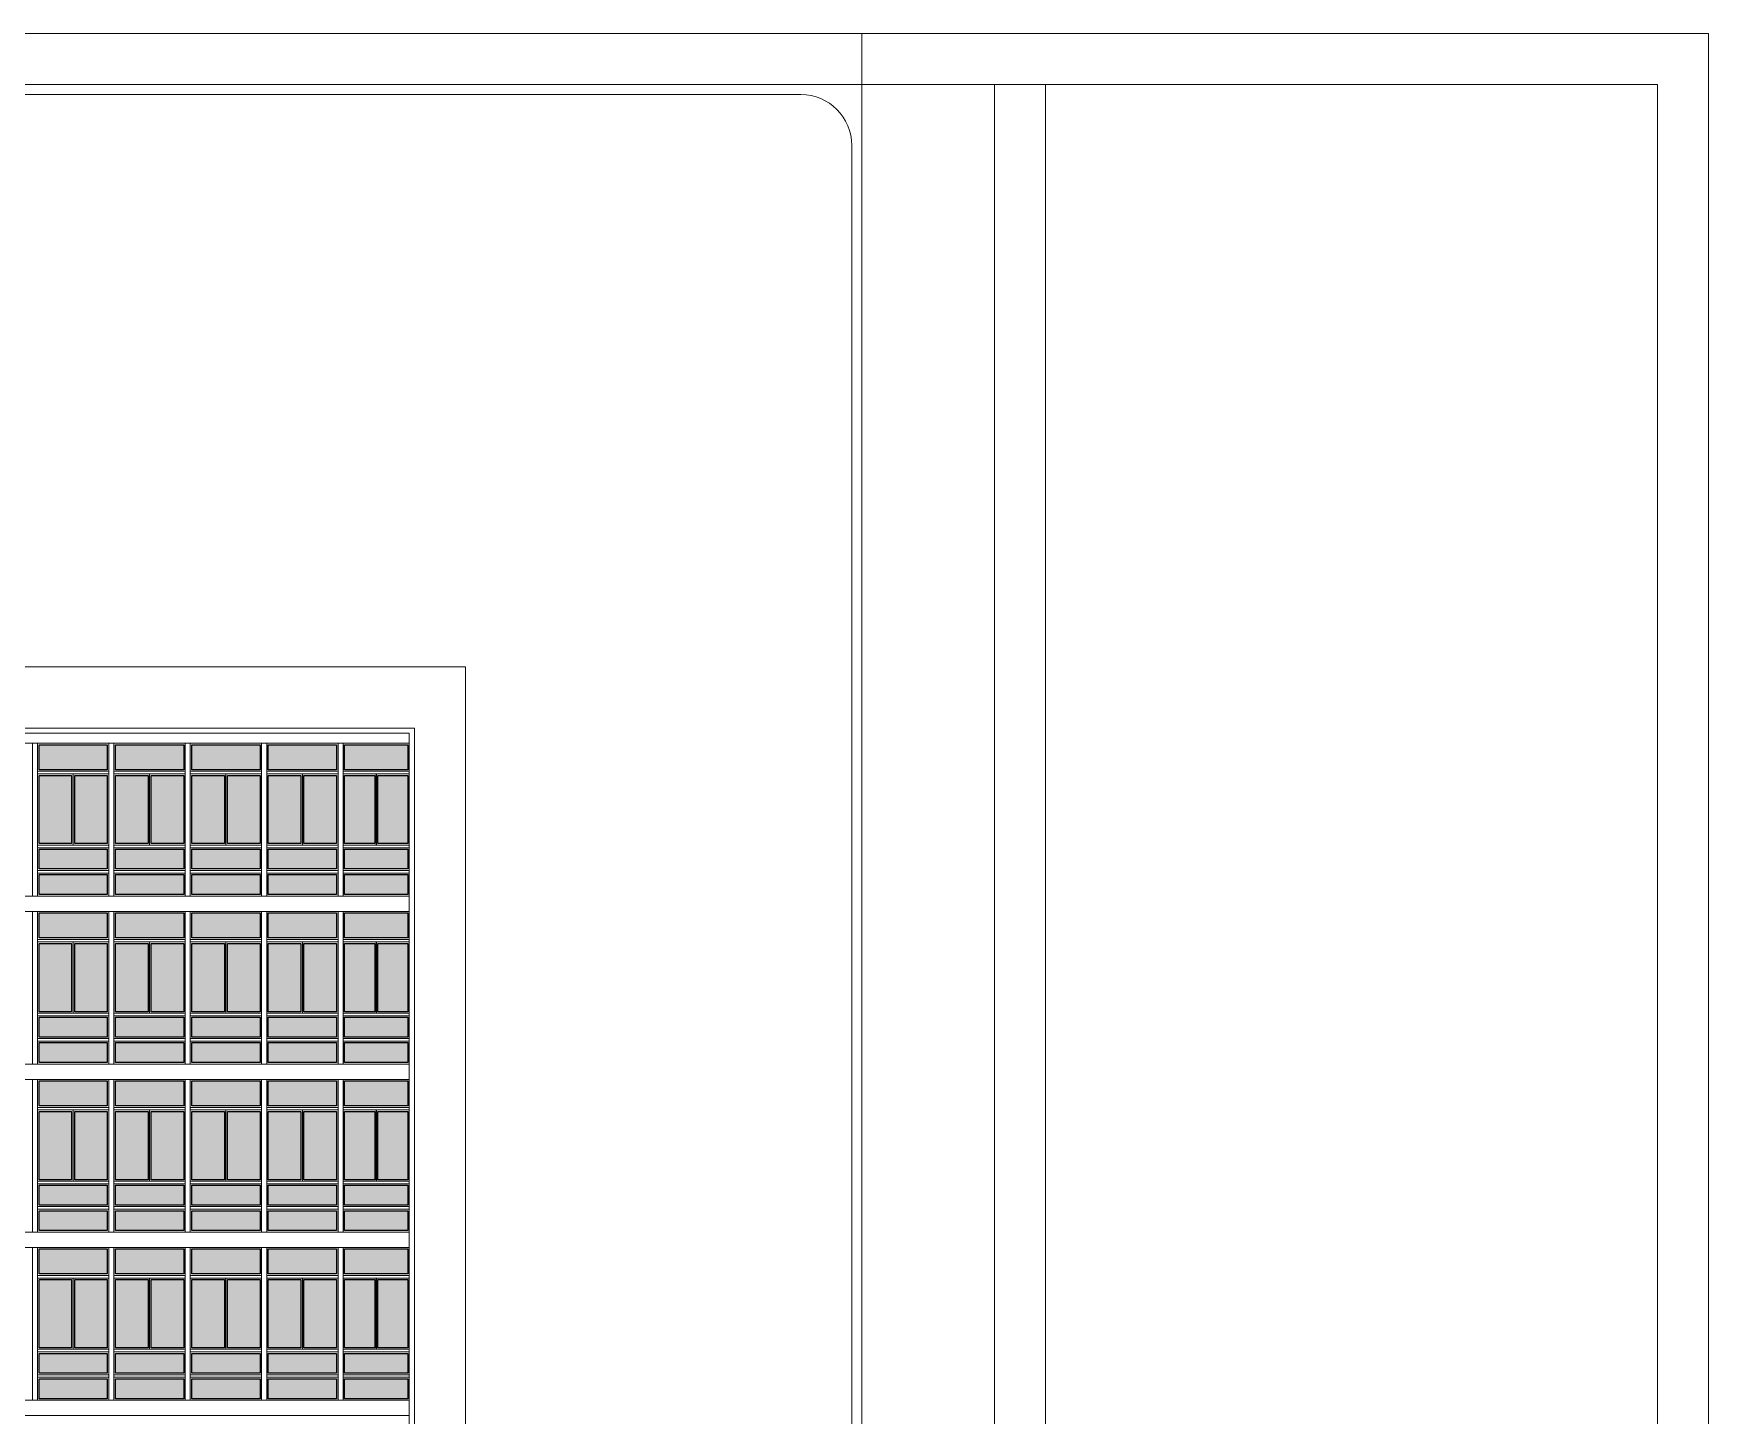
# Model space of a CAD drawing. Header units: millimetres. Extents: x 521 to 1055, y 261 to 520.
# Drawn here: x 884.47 to 917.36, y 318.18 to 345.32 of the extents above; entities that cross this region are included whole.
import ezdxf

# ---------------------------------------------------------------- set-up
doc = ezdxf.new("R2010")
doc.units = ezdxf.units.MM
doc.linetypes.add('CONTINU', pattern=[0])
doc.layers.add('0.1', color=8, linetype='Continuous', lineweight=13)

msp = doc.modelspace()

# ---------------------------------------------------------------- hatches: boundary and pattern name
at = {"layer": '0.1', "linetype": 'CONTINU', "lineweight": -2}
h = msp.add_hatch(color=9, dxfattribs=at)
h.paths.add_polyline_path([(885.91903, 331.35219), (884.57903, 331.35219), (884.57903, 330.8623), (885.91903, 330.8623)])
h.paths.add_polyline_path([(887.41903, 331.35219), (886.07903, 331.35219), (886.07903, 330.8623), (887.41903, 330.8623)])
h.paths.add_polyline_path([(888.91903, 331.35219), (887.57903, 331.35219), (887.57903, 330.8623), (888.91903, 330.8623)])
h.paths.add_polyline_path([(890.41903, 331.35219), (889.07903, 331.35219), (889.07903, 330.8623), (890.41903, 330.8623)])
h.paths.add_polyline_path([(891.81903, 331.35219), (890.57903, 331.35219), (890.57903, 330.8623), (891.81903, 330.8623)])
h.paths.add_polyline_path([(891.81903, 330.75238), (891.22903, 330.75238), (891.22903, 329.41219), (891.81903, 329.41219)])
h.paths.add_polyline_path([(891.16903, 330.75238), (890.57903, 330.75238), (890.57903, 329.41219), (891.16903, 329.41219)])
h.paths.add_polyline_path([(890.41903, 330.75238), (889.77903, 330.75238), (889.77903, 329.41219), (890.41903, 329.41219)])
h.paths.add_polyline_path([(889.71903, 330.75238), (889.07903, 330.75238), (889.07903, 329.41219), (889.71903, 329.41219)])
h.paths.add_polyline_path([(888.91903, 330.75238), (888.27903, 330.75238), (888.27903, 329.41219), (888.91903, 329.41219)])
h.paths.add_polyline_path([(888.21903, 330.75238), (887.57903, 330.75238), (887.57903, 329.41219), (888.21903, 329.41219)])
h.paths.add_polyline_path([(887.41903, 330.75238), (886.77903, 330.75238), (886.77903, 329.41219), (887.41903, 329.41219)])
h.paths.add_polyline_path([(886.71903, 330.75238), (886.07903, 330.75238), (886.07903, 329.41219), (886.71903, 329.41219)])
h.paths.add_polyline_path([(885.91903, 330.75238), (885.27903, 330.75238), (885.27903, 329.41219), (885.91903, 329.41219)])
h.paths.add_polyline_path([(885.21903, 330.75238), (884.57903, 330.75238), (884.57903, 329.41219), (885.21903, 329.41219)])
h.paths.add_polyline_path([(885.91903, 329.30277), (884.57903, 329.30277), (884.57903, 328.91414), (885.91903, 328.91414)])
h.paths.add_polyline_path([(885.91903, 328.80414), (884.57903, 328.80414), (884.57903, 328.41219), (885.91903, 328.41219)])
h.paths.add_polyline_path([(887.41903, 328.80414), (886.07903, 328.80414), (886.07903, 328.41219), (887.41903, 328.41219)])
h.paths.add_polyline_path([(887.41903, 329.30277), (886.07903, 329.30277), (886.07903, 328.91414), (887.41903, 328.91414)])
h.paths.add_polyline_path([(888.91903, 329.30277), (887.57903, 329.30277), (887.57903, 328.91414), (888.91903, 328.91414)])
h.paths.add_polyline_path([(888.91903, 328.80414), (887.57903, 328.80414), (887.57903, 328.41219), (888.91903, 328.41219)])
h.paths.add_polyline_path([(890.41903, 328.80414), (889.07903, 328.80414), (889.07903, 328.41219), (890.41903, 328.41219)])
h.paths.add_polyline_path([(890.41903, 329.30277), (889.07903, 329.30277), (889.07903, 328.91414), (890.41903, 328.91414)])
h.paths.add_polyline_path([(891.81903, 329.30277), (890.57903, 329.30277), (890.57903, 328.91414), (891.81903, 328.91414)])
h.paths.add_polyline_path([(891.81903, 328.80414), (890.57903, 328.80414), (890.57903, 328.41219), (891.81903, 328.41219)])
h = msp.add_hatch(color=9, dxfattribs=at)
h.paths.add_polyline_path([(885.91903, 328.05219), (884.57903, 328.05219), (884.57903, 327.5623), (885.91903, 327.5623)])
h.paths.add_polyline_path([(887.41903, 328.05219), (886.07903, 328.05219), (886.07903, 327.5623), (887.41903, 327.5623)])
h.paths.add_polyline_path([(888.91903, 328.05219), (887.57903, 328.05219), (887.57903, 327.5623), (888.91903, 327.5623)])
h.paths.add_polyline_path([(890.41903, 328.05219), (889.07903, 328.05219), (889.07903, 327.5623), (890.41903, 327.5623)])
h.paths.add_polyline_path([(891.81903, 328.05219), (890.57903, 328.05219), (890.57903, 327.5623), (891.81903, 327.5623)])
h.paths.add_polyline_path([(891.81903, 327.45238), (891.22903, 327.45238), (891.22903, 326.11219), (891.81903, 326.11219)])
h.paths.add_polyline_path([(891.16903, 327.45238), (890.57903, 327.45238), (890.57903, 326.11219), (891.16903, 326.11219)])
h.paths.add_polyline_path([(890.41903, 327.45238), (889.77903, 327.45238), (889.77903, 326.11219), (890.41903, 326.11219)])
h.paths.add_polyline_path([(889.71903, 327.45238), (889.07903, 327.45238), (889.07903, 326.11219), (889.71903, 326.11219)])
h.paths.add_polyline_path([(888.91903, 327.45238), (888.27903, 327.45238), (888.27903, 326.11219), (888.91903, 326.11219)])
h.paths.add_polyline_path([(888.21903, 327.45238), (887.57903, 327.45238), (887.57903, 326.11219), (888.21903, 326.11219)])
h.paths.add_polyline_path([(887.41903, 327.45238), (886.77903, 327.45238), (886.77903, 326.11219), (887.41903, 326.11219)])
h.paths.add_polyline_path([(886.71903, 327.45238), (886.07903, 327.45238), (886.07903, 326.11219), (886.71903, 326.11219)])
h.paths.add_polyline_path([(885.91903, 327.45238), (885.27903, 327.45238), (885.27903, 326.11219), (885.91903, 326.11219)])
h.paths.add_polyline_path([(885.21903, 327.45238), (884.57903, 327.45238), (884.57903, 326.11219), (885.21903, 326.11219)])
h.paths.add_polyline_path([(885.91903, 326.00277), (884.57903, 326.00277), (884.57903, 325.61414), (885.91903, 325.61414)])
h.paths.add_polyline_path([(885.91903, 325.50414), (884.57903, 325.50414), (884.57903, 325.11219), (885.91903, 325.11219)])
h.paths.add_polyline_path([(887.41903, 325.50414), (886.07903, 325.50414), (886.07903, 325.11219), (887.41903, 325.11219)])
h.paths.add_polyline_path([(887.41903, 326.00277), (886.07903, 326.00277), (886.07903, 325.61414), (887.41903, 325.61414)])
h.paths.add_polyline_path([(888.91903, 326.00277), (887.57903, 326.00277), (887.57903, 325.61414), (888.91903, 325.61414)])
h.paths.add_polyline_path([(888.91903, 325.50414), (887.57903, 325.50414), (887.57903, 325.11219), (888.91903, 325.11219)])
h.paths.add_polyline_path([(890.41903, 325.50414), (889.07903, 325.50414), (889.07903, 325.11219), (890.41903, 325.11219)])
h.paths.add_polyline_path([(890.41903, 326.00277), (889.07903, 326.00277), (889.07903, 325.61414), (890.41903, 325.61414)])
h.paths.add_polyline_path([(891.81903, 326.00277), (890.57903, 326.00277), (890.57903, 325.61414), (891.81903, 325.61414)])
h.paths.add_polyline_path([(891.81903, 325.50414), (890.57903, 325.50414), (890.57903, 325.11219), (891.81903, 325.11219)])
h = msp.add_hatch(color=9, dxfattribs=at)
h.paths.add_polyline_path([(885.91903, 324.75219), (884.57903, 324.75219), (884.57903, 324.2623), (885.91903, 324.2623)])
h.paths.add_polyline_path([(887.41903, 324.75219), (886.07903, 324.75219), (886.07903, 324.2623), (887.41903, 324.2623)])
h.paths.add_polyline_path([(888.91903, 324.75219), (887.57903, 324.75219), (887.57903, 324.2623), (888.91903, 324.2623)])
h.paths.add_polyline_path([(890.41903, 324.75219), (889.07903, 324.75219), (889.07903, 324.2623), (890.41903, 324.2623)])
h.paths.add_polyline_path([(891.81903, 324.75219), (890.57903, 324.75219), (890.57903, 324.2623), (891.81903, 324.2623)])
h.paths.add_polyline_path([(891.81903, 324.15238), (891.22903, 324.15238), (891.22903, 322.81219), (891.81903, 322.81219)])
h.paths.add_polyline_path([(891.16903, 324.15238), (890.57903, 324.15238), (890.57903, 322.81219), (891.16903, 322.81219)])
h.paths.add_polyline_path([(890.41903, 324.15238), (889.77903, 324.15238), (889.77903, 322.81219), (890.41903, 322.81219)])
h.paths.add_polyline_path([(889.71903, 324.15238), (889.07903, 324.15238), (889.07903, 322.81219), (889.71903, 322.81219)])
h.paths.add_polyline_path([(888.91903, 324.15238), (888.27903, 324.15238), (888.27903, 322.81219), (888.91903, 322.81219)])
h.paths.add_polyline_path([(888.21903, 324.15238), (887.57903, 324.15238), (887.57903, 322.81219), (888.21903, 322.81219)])
h.paths.add_polyline_path([(887.41903, 324.15238), (886.77903, 324.15238), (886.77903, 322.81219), (887.41903, 322.81219)])
h.paths.add_polyline_path([(886.71903, 324.15238), (886.07903, 324.15238), (886.07903, 322.81219), (886.71903, 322.81219)])
h.paths.add_polyline_path([(885.91903, 324.15238), (885.27903, 324.15238), (885.27903, 322.81219), (885.91903, 322.81219)])
h.paths.add_polyline_path([(885.21903, 324.15238), (884.57903, 324.15238), (884.57903, 322.81219), (885.21903, 322.81219)])
h.paths.add_polyline_path([(885.91903, 322.70277), (884.57903, 322.70277), (884.57903, 322.31414), (885.91903, 322.31414)])
h.paths.add_polyline_path([(885.91903, 322.20414), (884.57903, 322.20414), (884.57903, 321.81219), (885.91903, 321.81219)])
h.paths.add_polyline_path([(887.41903, 322.20414), (886.07903, 322.20414), (886.07903, 321.81219), (887.41903, 321.81219)])
h.paths.add_polyline_path([(887.41903, 322.70277), (886.07903, 322.70277), (886.07903, 322.31414), (887.41903, 322.31414)])
h.paths.add_polyline_path([(888.91903, 322.70277), (887.57903, 322.70277), (887.57903, 322.31414), (888.91903, 322.31414)])
h.paths.add_polyline_path([(888.91903, 322.20414), (887.57903, 322.20414), (887.57903, 321.81219), (888.91903, 321.81219)])
h.paths.add_polyline_path([(890.41903, 322.20414), (889.07903, 322.20414), (889.07903, 321.81219), (890.41903, 321.81219)])
h.paths.add_polyline_path([(890.41903, 322.70277), (889.07903, 322.70277), (889.07903, 322.31414), (890.41903, 322.31414)])
h.paths.add_polyline_path([(891.81903, 322.70277), (890.57903, 322.70277), (890.57903, 322.31414), (891.81903, 322.31414)])
h.paths.add_polyline_path([(891.81903, 322.20414), (890.57903, 322.20414), (890.57903, 321.81219), (891.81903, 321.81219)])
h = msp.add_hatch(color=9, dxfattribs=at)
h.paths.add_polyline_path([(885.91903, 321.45219), (884.57903, 321.45219), (884.57903, 320.9623), (885.91903, 320.9623)])
h.paths.add_polyline_path([(887.41903, 321.45219), (886.07903, 321.45219), (886.07903, 320.9623), (887.41903, 320.9623)])
h.paths.add_polyline_path([(888.91903, 321.45219), (887.57903, 321.45219), (887.57903, 320.9623), (888.91903, 320.9623)])
h.paths.add_polyline_path([(890.41903, 321.45219), (889.07903, 321.45219), (889.07903, 320.9623), (890.41903, 320.9623)])
h.paths.add_polyline_path([(891.81903, 321.45219), (890.57903, 321.45219), (890.57903, 320.9623), (891.81903, 320.9623)])
h.paths.add_polyline_path([(891.81903, 320.85238), (891.22903, 320.85238), (891.22903, 319.51219), (891.81903, 319.51219)])
h.paths.add_polyline_path([(891.16903, 320.85238), (890.57903, 320.85238), (890.57903, 319.51219), (891.16903, 319.51219)])
h.paths.add_polyline_path([(890.41903, 320.85238), (889.77903, 320.85238), (889.77903, 319.51219), (890.41903, 319.51219)])
h.paths.add_polyline_path([(889.71903, 320.85238), (889.07903, 320.85238), (889.07903, 319.51219), (889.71903, 319.51219)])
h.paths.add_polyline_path([(888.91903, 320.85238), (888.27903, 320.85238), (888.27903, 319.51219), (888.91903, 319.51219)])
h.paths.add_polyline_path([(888.21903, 320.85238), (887.57903, 320.85238), (887.57903, 319.51219), (888.21903, 319.51219)])
h.paths.add_polyline_path([(887.41903, 320.85238), (886.77903, 320.85238), (886.77903, 319.51219), (887.41903, 319.51219)])
h.paths.add_polyline_path([(886.71903, 320.85238), (886.07903, 320.85238), (886.07903, 319.51219), (886.71903, 319.51219)])
h.paths.add_polyline_path([(885.91903, 320.85238), (885.27903, 320.85238), (885.27903, 319.51219), (885.91903, 319.51219)])
h.paths.add_polyline_path([(885.21903, 320.85238), (884.57903, 320.85238), (884.57903, 319.51219), (885.21903, 319.51219)])
h.paths.add_polyline_path([(885.91903, 319.40277), (884.57903, 319.40277), (884.57903, 319.01414), (885.91903, 319.01414)])
h.paths.add_polyline_path([(885.91903, 318.90414), (884.57903, 318.90414), (884.57903, 318.51219), (885.91903, 318.51219)])
h.paths.add_polyline_path([(887.41903, 318.90414), (886.07903, 318.90414), (886.07903, 318.51219), (887.41903, 318.51219)])
h.paths.add_polyline_path([(887.41903, 319.40277), (886.07903, 319.40277), (886.07903, 319.01414), (887.41903, 319.01414)])
h.paths.add_polyline_path([(888.91903, 319.40277), (887.57903, 319.40277), (887.57903, 319.01414), (888.91903, 319.01414)])
h.paths.add_polyline_path([(888.91903, 318.90414), (887.57903, 318.90414), (887.57903, 318.51219), (888.91903, 318.51219)])
h.paths.add_polyline_path([(890.41903, 318.90414), (889.07903, 318.90414), (889.07903, 318.51219), (890.41903, 318.51219)])
h.paths.add_polyline_path([(890.41903, 319.40277), (889.07903, 319.40277), (889.07903, 319.01414), (890.41903, 319.01414)])
h.paths.add_polyline_path([(891.81903, 319.40277), (890.57903, 319.40277), (890.57903, 319.01414), (891.81903, 319.01414)])
h.paths.add_polyline_path([(891.81903, 318.90414), (890.57903, 318.90414), (890.57903, 318.51219), (891.81903, 318.51219)])

# ---------------------------------------------------------------- linework, layer by layer
at = {"layer": '0.1', "color": 8}
for p, q in [((900.73668, 345.32093), (900.73668, 261.32093)), ((903.33668, 344.32093), (903.33668, 268.32093)), ((904.33668, 344.32093), (904.33668, 268.32093)), ((891.94903, 331.68219), (843.94903, 331.68219)), ((891.84903, 331.58219), (844.04903, 331.58219)), ((891.84903, 331.58219), (891.84903, 308.58219)), ((891.94903, 331.68219), (891.94903, 308.48219)), ((891.84903, 331.38219), (844.04903, 331.38219)), ((891.84903, 328.38219), (844.04903, 328.38219)), ((891.84903, 328.08219), (844.04903, 328.08219)), ((891.84903, 325.08219), (844.04903, 325.08219)), ((891.84903, 324.78219), (844.04903, 324.78219)), ((891.84903, 321.78219), (844.04903, 321.78219)), ((891.84903, 321.48219), (844.04903, 321.48219)), ((891.84903, 318.48219), (844.04903, 318.48219)), ((891.84903, 318.18219), (844.04903, 318.18219))]:
    msp.add_line(p, q, dxfattribs=at)
at = {"layer": '0.1', "color": 254}
for q in [(842.94903, 332.88219), (892.94903, 304.98219)]:
    msp.add_line((892.94903, 332.88219), q, dxfattribs=at)
at = {"layer": '0.1', "color": 8, "linetype": 'CONTINU'}
for p, q in [((885.94903, 330.8323), (884.54903, 330.8323)), ((885.94903, 330.78238), (884.54903, 330.78238)), ((885.24903, 330.78238), (885.24903, 329.38219)), ((887.44903, 330.8323), (886.04903, 330.8323)), ((887.44903, 330.78238), (886.04903, 330.78238)), ((886.74903, 330.78238), (886.74903, 329.38219)), ((888.94903, 330.8323), (887.54903, 330.8323)), ((888.94903, 330.78238), (887.54903, 330.78238)), ((888.24903, 330.78238), (888.24903, 329.38219)), ((890.44903, 330.8323), (889.04903, 330.8323)), ((890.44903, 330.78238), (889.04903, 330.78238)), ((889.74903, 330.78238), (889.74903, 329.38219)), ((891.84903, 330.8323), (890.54903, 330.8323)), ((891.84903, 330.78238), (890.54903, 330.78238)), ((885.94903, 329.38219), (884.54903, 329.38219)), ((885.94903, 329.33277), (884.54903, 329.33277)), ((887.44903, 329.38219), (886.04903, 329.38219)), ((887.44903, 329.33277), (886.04903, 329.33277)), ((888.94903, 329.38219), (887.54903, 329.38219)), ((888.94903, 329.33277), (887.54903, 329.33277)), ((890.44903, 329.38219), (889.04903, 329.38219)), ((890.44903, 329.33277), (889.04903, 329.33277)), ((891.84903, 329.38219), (890.54903, 329.38219)), ((891.84903, 329.33277), (890.54903, 329.33277)), ((885.94903, 328.88414), (884.54903, 328.88414)), ((887.44903, 328.88414), (886.04903, 328.88414)), ((888.94903, 328.88414), (887.54903, 328.88414)), ((890.44903, 328.88414), (889.04903, 328.88414)), ((891.84903, 328.88414), (890.54903, 328.88414)), ((885.94903, 328.83414), (884.54903, 328.83414)), ((887.44903, 328.83414), (886.04903, 328.83414)), ((888.94903, 328.83414), (887.54903, 328.83414)), ((890.44903, 328.83414), (889.04903, 328.83414)), ((891.84903, 328.83414), (890.54903, 328.83414)), ((885.94903, 327.5323), (884.54903, 327.5323)), ((885.94903, 327.48238), (884.54903, 327.48238)), ((885.24903, 327.48238), (885.24903, 326.08219)), ((887.44903, 327.5323), (886.04903, 327.5323)), ((887.44903, 327.48238), (886.04903, 327.48238)), ((886.74903, 327.48238), (886.74903, 326.08219)), ((888.94903, 327.5323), (887.54903, 327.5323)), ((888.94903, 327.48238), (887.54903, 327.48238)), ((888.24903, 327.48238), (888.24903, 326.08219)), ((890.44903, 327.5323), (889.04903, 327.5323)), ((890.44903, 327.48238), (889.04903, 327.48238)), ((889.74903, 327.48238), (889.74903, 326.08219)), ((891.84903, 327.5323), (890.54903, 327.5323)), ((891.84903, 327.48238), (890.54903, 327.48238)), ((885.94903, 326.08219), (884.54903, 326.08219)), ((885.94903, 326.03277), (884.54903, 326.03277)), ((887.44903, 326.08219), (886.04903, 326.08219)), ((887.44903, 326.03277), (886.04903, 326.03277)), ((888.94903, 326.08219), (887.54903, 326.08219)), ((888.94903, 326.03277), (887.54903, 326.03277)), ((890.44903, 326.08219), (889.04903, 326.08219)), ((890.44903, 326.03277), (889.04903, 326.03277)), ((891.84903, 326.08219), (890.54903, 326.08219)), ((891.84903, 326.03277), (890.54903, 326.03277)), ((885.94903, 325.58414), (884.54903, 325.58414)), ((887.44903, 325.58414), (886.04903, 325.58414)), ((888.94903, 325.58414), (887.54903, 325.58414)), ((890.44903, 325.58414), (889.04903, 325.58414)), ((891.84903, 325.58414), (890.54903, 325.58414)), ((885.94903, 325.53414), (884.54903, 325.53414)), ((887.44903, 325.53414), (886.04903, 325.53414)), ((888.94903, 325.53414), (887.54903, 325.53414)), ((890.44903, 325.53414), (889.04903, 325.53414)), ((891.84903, 325.53414), (890.54903, 325.53414)), ((885.94903, 324.2323), (884.54903, 324.2323)), ((885.94903, 324.18238), (884.54903, 324.18238)), ((885.24903, 324.18238), (885.24903, 322.78219)), ((887.44903, 324.2323), (886.04903, 324.2323)), ((887.44903, 324.18238), (886.04903, 324.18238)), ((886.74903, 324.18238), (886.74903, 322.78219)), ((888.94903, 324.2323), (887.54903, 324.2323)), ((888.94903, 324.18238), (887.54903, 324.18238)), ((888.24903, 324.18238), (888.24903, 322.78219)), ((890.44903, 324.2323), (889.04903, 324.2323)), ((890.44903, 324.18238), (889.04903, 324.18238)), ((889.74903, 324.18238), (889.74903, 322.78219)), ((891.84903, 324.2323), (890.54903, 324.2323)), ((891.84903, 324.18238), (890.54903, 324.18238)), ((885.94903, 322.78219), (884.54903, 322.78219)), ((885.94903, 322.73277), (884.54903, 322.73277)), ((887.44903, 322.78219), (886.04903, 322.78219)), ((887.44903, 322.73277), (886.04903, 322.73277)), ((888.94903, 322.78219), (887.54903, 322.78219)), ((888.94903, 322.73277), (887.54903, 322.73277)), ((890.44903, 322.78219), (889.04903, 322.78219)), ((890.44903, 322.73277), (889.04903, 322.73277)), ((891.84903, 322.78219), (890.54903, 322.78219)), ((891.84903, 322.73277), (890.54903, 322.73277)), ((885.94903, 322.28414), (884.54903, 322.28414)), ((885.94903, 322.23414), (884.54903, 322.23414)), ((887.44903, 322.28414), (886.04903, 322.28414)), ((887.44903, 322.23414), (886.04903, 322.23414)), ((888.94903, 322.28414), (887.54903, 322.28414)), ((888.94903, 322.23414), (887.54903, 322.23414)), ((890.44903, 322.28414), (889.04903, 322.28414)), ((890.44903, 322.23414), (889.04903, 322.23414)), ((891.84903, 322.28414), (890.54903, 322.28414)), ((891.84903, 322.23414), (890.54903, 322.23414)), ((885.94903, 320.9323), (884.54903, 320.9323)), ((885.94903, 320.88238), (884.54903, 320.88238)), ((885.24903, 320.88238), (885.24903, 319.48219)), ((887.44903, 320.9323), (886.04903, 320.9323)), ((887.44903, 320.88238), (886.04903, 320.88238)), ((886.74903, 320.88238), (886.74903, 319.48219)), ((888.94903, 320.9323), (887.54903, 320.9323)), ((888.94903, 320.88238), (887.54903, 320.88238)), ((888.24903, 320.88238), (888.24903, 319.48219)), ((890.44903, 320.9323), (889.04903, 320.9323)), ((890.44903, 320.88238), (889.04903, 320.88238)), ((889.74903, 320.88238), (889.74903, 319.48219)), ((891.84903, 320.9323), (890.54903, 320.9323)), ((891.84903, 320.88238), (890.54903, 320.88238)), ((885.94903, 319.48219), (884.54903, 319.48219)), ((885.94903, 319.43277), (884.54903, 319.43277)), ((887.44903, 319.48219), (886.04903, 319.48219)), ((887.44903, 319.43277), (886.04903, 319.43277)), ((888.94903, 319.48219), (887.54903, 319.48219)), ((888.94903, 319.43277), (887.54903, 319.43277)), ((890.44903, 319.48219), (889.04903, 319.48219)), ((890.44903, 319.43277), (889.04903, 319.43277)), ((891.84903, 319.48219), (890.54903, 319.48219)), ((891.84903, 319.43277), (890.54903, 319.43277)), ((885.94903, 318.98414), (884.54903, 318.98414)), ((885.94903, 318.93414), (884.54903, 318.93414)), ((887.44903, 318.98414), (886.04903, 318.98414)), ((887.44903, 318.93414), (886.04903, 318.93414)), ((888.94903, 318.98414), (887.54903, 318.98414)), ((888.94903, 318.93414), (887.54903, 318.93414)), ((890.44903, 318.98414), (889.04903, 318.98414)), ((890.44903, 318.93414), (889.04903, 318.93414)), ((891.84903, 318.98414), (890.54903, 318.98414)), ((891.84903, 318.93414), (890.54903, 318.93414))]:
    msp.add_line(p, q, dxfattribs=at)
at = {"layer": '0.1', "color": 8, "linetype": 'CONTINU', "lineweight": -2}
for p, q in [((891.19903, 330.78238), (891.19903, 329.38219)), ((891.19903, 327.48238), (891.19903, 326.08219)), ((891.19903, 324.18238), (891.19903, 322.78219)), ((891.19903, 320.88238), (891.19903, 319.48219))]:
    msp.add_line(p, q, dxfattribs=at)
at = {"layer": '0.1', "color": 8}
for points in [[(917.35668, 345.32093), (791.15229, 345.32093), (791.15229, 261.32093), (917.35668, 261.32093)], [(793.65229, 262.32093), (793.65229, 344.32093), (916.35668, 344.32093), (916.35668, 262.32093)]]:
    msp.add_lwpolyline(points, close=True, dxfattribs=at)
msp.add_lwpolyline([(900.53668, 343.12093, 0.41421356), (899.53668, 344.12093), (794.85229, 344.12093, 0.41421356), (793.85229, 343.12093), (793.85229, 269.52093, 0.41421356), (794.85229, 268.52093), (899.53668, 268.52093, 0.41421356), (900.53668, 269.52093)], format="xyb", close=True, dxfattribs=at)
at = {"layer": '0.1', "color": 8, "linetype": 'CONTINU'}
for points in [[(884.44903, 328.38219), (884.44903, 331.38219), (884.54903, 331.38219), (884.54903, 328.38219)], [(885.94903, 328.38219), (885.94903, 331.38219), (886.04903, 331.38219), (886.04903, 328.38219)], [(887.44903, 328.38219), (887.44903, 331.38219), (887.54903, 331.38219), (887.54903, 328.38219)], [(888.94903, 328.38219), (888.94903, 331.38219), (889.04903, 331.38219), (889.04903, 328.38219)], [(890.44903, 328.38219), (890.44903, 331.38219), (890.54903, 331.38219), (890.54903, 328.38219)], [(884.44903, 325.08219), (884.44903, 328.08219), (884.54903, 328.08219), (884.54903, 325.08219)], [(885.94903, 325.08219), (885.94903, 328.08219), (886.04903, 328.08219), (886.04903, 325.08219)], [(887.44903, 325.08219), (887.44903, 328.08219), (887.54903, 328.08219), (887.54903, 325.08219)], [(888.94903, 325.08219), (888.94903, 328.08219), (889.04903, 328.08219), (889.04903, 325.08219)], [(890.44903, 325.08219), (890.44903, 328.08219), (890.54903, 328.08219), (890.54903, 325.08219)], [(884.44903, 321.78219), (884.44903, 324.78219), (884.54903, 324.78219), (884.54903, 321.78219)], [(885.94903, 321.78219), (885.94903, 324.78219), (886.04903, 324.78219), (886.04903, 321.78219)], [(887.44903, 321.78219), (887.44903, 324.78219), (887.54903, 324.78219), (887.54903, 321.78219)], [(888.94903, 321.78219), (888.94903, 324.78219), (889.04903, 324.78219), (889.04903, 321.78219)], [(890.44903, 321.78219), (890.44903, 324.78219), (890.54903, 324.78219), (890.54903, 321.78219)], [(884.44903, 318.48219), (884.44903, 321.48219), (884.54903, 321.48219), (884.54903, 318.48219)], [(885.94903, 318.48219), (885.94903, 321.48219), (886.04903, 321.48219), (886.04903, 318.48219)], [(887.44903, 318.48219), (887.44903, 321.48219), (887.54903, 321.48219), (887.54903, 318.48219)], [(888.94903, 318.48219), (888.94903, 321.48219), (889.04903, 321.48219), (889.04903, 318.48219)], [(890.44903, 318.48219), (890.44903, 321.48219), (890.54903, 321.48219), (890.54903, 318.48219)]]:
    msp.add_lwpolyline(points, close=True, dxfattribs=at)
at = {"layer": '0.1', "color": 8, "linetype": 'CONTINU', "lineweight": -2}
for points in [[(884.57903, 331.35219), (885.91903, 331.35219), (885.91903, 330.8623), (884.57903, 330.8623)], [(886.07903, 331.35219), (887.41903, 331.35219), (887.41903, 330.8623), (886.07903, 330.8623)], [(887.57903, 331.35219), (888.91903, 331.35219), (888.91903, 330.8623), (887.57903, 330.8623)], [(889.07903, 331.35219), (890.41903, 331.35219), (890.41903, 330.8623), (889.07903, 330.8623)], [(890.57903, 331.35219), (891.81903, 331.35219), (891.81903, 330.8623), (890.57903, 330.8623)], [(884.57903, 330.75238), (885.21903, 330.75238), (885.21903, 329.41219), (884.57903, 329.41219)], [(885.27903, 330.75238), (885.91903, 330.75238), (885.91903, 329.41219), (885.27903, 329.41219)], [(886.07903, 330.75238), (886.71903, 330.75238), (886.71903, 329.41219), (886.07903, 329.41219)], [(886.77903, 330.75238), (887.41903, 330.75238), (887.41903, 329.41219), (886.77903, 329.41219)], [(887.57903, 330.75238), (888.21903, 330.75238), (888.21903, 329.41219), (887.57903, 329.41219)], [(888.27903, 330.75238), (888.91903, 330.75238), (888.91903, 329.41219), (888.27903, 329.41219)], [(889.07903, 330.75238), (889.71903, 330.75238), (889.71903, 329.41219), (889.07903, 329.41219)], [(889.77903, 330.75238), (890.41903, 330.75238), (890.41903, 329.41219), (889.77903, 329.41219)], [(890.57903, 330.75238), (891.16903, 330.75238), (891.16903, 329.41219), (890.57903, 329.41219)], [(891.22903, 330.75238), (891.81903, 330.75238), (891.81903, 329.41219), (891.22903, 329.41219)], [(884.57903, 329.30277), (885.91903, 329.30277), (885.91903, 328.91414), (884.57903, 328.91414)], [(886.07903, 329.30277), (887.41903, 329.30277), (887.41903, 328.91414), (886.07903, 328.91414)], [(887.57903, 329.30277), (888.91903, 329.30277), (888.91903, 328.91414), (887.57903, 328.91414)], [(889.07903, 329.30277), (890.41903, 329.30277), (890.41903, 328.91414), (889.07903, 328.91414)], [(890.57903, 329.30277), (891.81903, 329.30277), (891.81903, 328.91414), (890.57903, 328.91414)], [(884.57903, 328.80414), (885.91903, 328.80414), (885.91903, 328.41219), (884.57903, 328.41219)], [(886.07903, 328.80414), (887.41903, 328.80414), (887.41903, 328.41219), (886.07903, 328.41219)], [(887.57903, 328.80414), (888.91903, 328.80414), (888.91903, 328.41219), (887.57903, 328.41219)], [(889.07903, 328.80414), (890.41903, 328.80414), (890.41903, 328.41219), (889.07903, 328.41219)], [(890.57903, 328.80414), (891.81903, 328.80414), (891.81903, 328.41219), (890.57903, 328.41219)], [(884.57903, 328.05219), (885.91903, 328.05219), (885.91903, 327.5623), (884.57903, 327.5623)], [(886.07903, 328.05219), (887.41903, 328.05219), (887.41903, 327.5623), (886.07903, 327.5623)], [(887.57903, 328.05219), (888.91903, 328.05219), (888.91903, 327.5623), (887.57903, 327.5623)], [(889.07903, 328.05219), (890.41903, 328.05219), (890.41903, 327.5623), (889.07903, 327.5623)], [(890.57903, 328.05219), (891.81903, 328.05219), (891.81903, 327.5623), (890.57903, 327.5623)], [(884.57903, 327.45238), (885.21903, 327.45238), (885.21903, 326.11219), (884.57903, 326.11219)], [(885.27903, 327.45238), (885.91903, 327.45238), (885.91903, 326.11219), (885.27903, 326.11219)], [(886.07903, 327.45238), (886.71903, 327.45238), (886.71903, 326.11219), (886.07903, 326.11219)], [(886.77903, 327.45238), (887.41903, 327.45238), (887.41903, 326.11219), (886.77903, 326.11219)], [(887.57903, 327.45238), (888.21903, 327.45238), (888.21903, 326.11219), (887.57903, 326.11219)], [(888.27903, 327.45238), (888.91903, 327.45238), (888.91903, 326.11219), (888.27903, 326.11219)], [(889.07903, 327.45238), (889.71903, 327.45238), (889.71903, 326.11219), (889.07903, 326.11219)], [(889.77903, 327.45238), (890.41903, 327.45238), (890.41903, 326.11219), (889.77903, 326.11219)], [(890.57903, 327.45238), (891.16903, 327.45238), (891.16903, 326.11219), (890.57903, 326.11219)], [(891.22903, 327.45238), (891.81903, 327.45238), (891.81903, 326.11219), (891.22903, 326.11219)], [(884.57903, 326.00277), (885.91903, 326.00277), (885.91903, 325.61414), (884.57903, 325.61414)], [(886.07903, 326.00277), (887.41903, 326.00277), (887.41903, 325.61414), (886.07903, 325.61414)], [(887.57903, 326.00277), (888.91903, 326.00277), (888.91903, 325.61414), (887.57903, 325.61414)], [(889.07903, 326.00277), (890.41903, 326.00277), (890.41903, 325.61414), (889.07903, 325.61414)], [(890.57903, 326.00277), (891.81903, 326.00277), (891.81903, 325.61414), (890.57903, 325.61414)], [(884.57903, 325.50414), (885.91903, 325.50414), (885.91903, 325.11219), (884.57903, 325.11219)], [(886.07903, 325.50414), (887.41903, 325.50414), (887.41903, 325.11219), (886.07903, 325.11219)], [(887.57903, 325.50414), (888.91903, 325.50414), (888.91903, 325.11219), (887.57903, 325.11219)], [(889.07903, 325.50414), (890.41903, 325.50414), (890.41903, 325.11219), (889.07903, 325.11219)], [(890.57903, 325.50414), (891.81903, 325.50414), (891.81903, 325.11219), (890.57903, 325.11219)], [(884.57903, 324.75219), (885.91903, 324.75219), (885.91903, 324.2623), (884.57903, 324.2623)], [(886.07903, 324.75219), (887.41903, 324.75219), (887.41903, 324.2623), (886.07903, 324.2623)], [(887.57903, 324.75219), (888.91903, 324.75219), (888.91903, 324.2623), (887.57903, 324.2623)], [(889.07903, 324.75219), (890.41903, 324.75219), (890.41903, 324.2623), (889.07903, 324.2623)], [(890.57903, 324.75219), (891.81903, 324.75219), (891.81903, 324.2623), (890.57903, 324.2623)], [(884.57903, 324.15238), (885.21903, 324.15238), (885.21903, 322.81219), (884.57903, 322.81219)], [(885.27903, 324.15238), (885.91903, 324.15238), (885.91903, 322.81219), (885.27903, 322.81219)], [(886.07903, 324.15238), (886.71903, 324.15238), (886.71903, 322.81219), (886.07903, 322.81219)], [(886.77903, 324.15238), (887.41903, 324.15238), (887.41903, 322.81219), (886.77903, 322.81219)], [(887.57903, 324.15238), (888.21903, 324.15238), (888.21903, 322.81219), (887.57903, 322.81219)], [(888.27903, 324.15238), (888.91903, 324.15238), (888.91903, 322.81219), (888.27903, 322.81219)], [(889.07903, 324.15238), (889.71903, 324.15238), (889.71903, 322.81219), (889.07903, 322.81219)], [(889.77903, 324.15238), (890.41903, 324.15238), (890.41903, 322.81219), (889.77903, 322.81219)], [(890.57903, 324.15238), (891.16903, 324.15238), (891.16903, 322.81219), (890.57903, 322.81219)], [(891.22903, 324.15238), (891.81903, 324.15238), (891.81903, 322.81219), (891.22903, 322.81219)], [(884.57903, 322.70277), (885.91903, 322.70277), (885.91903, 322.31414), (884.57903, 322.31414)], [(886.07903, 322.70277), (887.41903, 322.70277), (887.41903, 322.31414), (886.07903, 322.31414)], [(887.57903, 322.70277), (888.91903, 322.70277), (888.91903, 322.31414), (887.57903, 322.31414)], [(889.07903, 322.70277), (890.41903, 322.70277), (890.41903, 322.31414), (889.07903, 322.31414)], [(890.57903, 322.70277), (891.81903, 322.70277), (891.81903, 322.31414), (890.57903, 322.31414)], [(884.57903, 322.20414), (885.91903, 322.20414), (885.91903, 321.81219), (884.57903, 321.81219)], [(886.07903, 322.20414), (887.41903, 322.20414), (887.41903, 321.81219), (886.07903, 321.81219)], [(887.57903, 322.20414), (888.91903, 322.20414), (888.91903, 321.81219), (887.57903, 321.81219)], [(889.07903, 322.20414), (890.41903, 322.20414), (890.41903, 321.81219), (889.07903, 321.81219)], [(890.57903, 322.20414), (891.81903, 322.20414), (891.81903, 321.81219), (890.57903, 321.81219)], [(884.57903, 321.45219), (885.91903, 321.45219), (885.91903, 320.9623), (884.57903, 320.9623)], [(886.07903, 321.45219), (887.41903, 321.45219), (887.41903, 320.9623), (886.07903, 320.9623)], [(887.57903, 321.45219), (888.91903, 321.45219), (888.91903, 320.9623), (887.57903, 320.9623)], [(889.07903, 321.45219), (890.41903, 321.45219), (890.41903, 320.9623), (889.07903, 320.9623)], [(890.57903, 321.45219), (891.81903, 321.45219), (891.81903, 320.9623), (890.57903, 320.9623)], [(884.57903, 320.85238), (885.21903, 320.85238), (885.21903, 319.51219), (884.57903, 319.51219)], [(885.27903, 320.85238), (885.91903, 320.85238), (885.91903, 319.51219), (885.27903, 319.51219)], [(886.07903, 320.85238), (886.71903, 320.85238), (886.71903, 319.51219), (886.07903, 319.51219)], [(886.77903, 320.85238), (887.41903, 320.85238), (887.41903, 319.51219), (886.77903, 319.51219)], [(887.57903, 320.85238), (888.21903, 320.85238), (888.21903, 319.51219), (887.57903, 319.51219)], [(888.27903, 320.85238), (888.91903, 320.85238), (888.91903, 319.51219), (888.27903, 319.51219)], [(889.07903, 320.85238), (889.71903, 320.85238), (889.71903, 319.51219), (889.07903, 319.51219)], [(889.77903, 320.85238), (890.41903, 320.85238), (890.41903, 319.51219), (889.77903, 319.51219)], [(890.57903, 320.85238), (891.16903, 320.85238), (891.16903, 319.51219), (890.57903, 319.51219)], [(891.22903, 320.85238), (891.81903, 320.85238), (891.81903, 319.51219), (891.22903, 319.51219)], [(884.57903, 319.40277), (885.91903, 319.40277), (885.91903, 319.01414), (884.57903, 319.01414)], [(886.07903, 319.40277), (887.41903, 319.40277), (887.41903, 319.01414), (886.07903, 319.01414)], [(887.57903, 319.40277), (888.91903, 319.40277), (888.91903, 319.01414), (887.57903, 319.01414)], [(889.07903, 319.40277), (890.41903, 319.40277), (890.41903, 319.01414), (889.07903, 319.01414)], [(890.57903, 319.40277), (891.81903, 319.40277), (891.81903, 319.01414), (890.57903, 319.01414)], [(884.57903, 318.90414), (885.91903, 318.90414), (885.91903, 318.51219), (884.57903, 318.51219)], [(886.07903, 318.90414), (887.41903, 318.90414), (887.41903, 318.51219), (886.07903, 318.51219)], [(887.57903, 318.90414), (888.91903, 318.90414), (888.91903, 318.51219), (887.57903, 318.51219)], [(889.07903, 318.90414), (890.41903, 318.90414), (890.41903, 318.51219), (889.07903, 318.51219)], [(890.57903, 318.90414), (891.81903, 318.90414), (891.81903, 318.51219), (890.57903, 318.51219)]]:
    msp.add_lwpolyline(points, close=True, dxfattribs=at)

doc.saveas('drawing.dxf')
